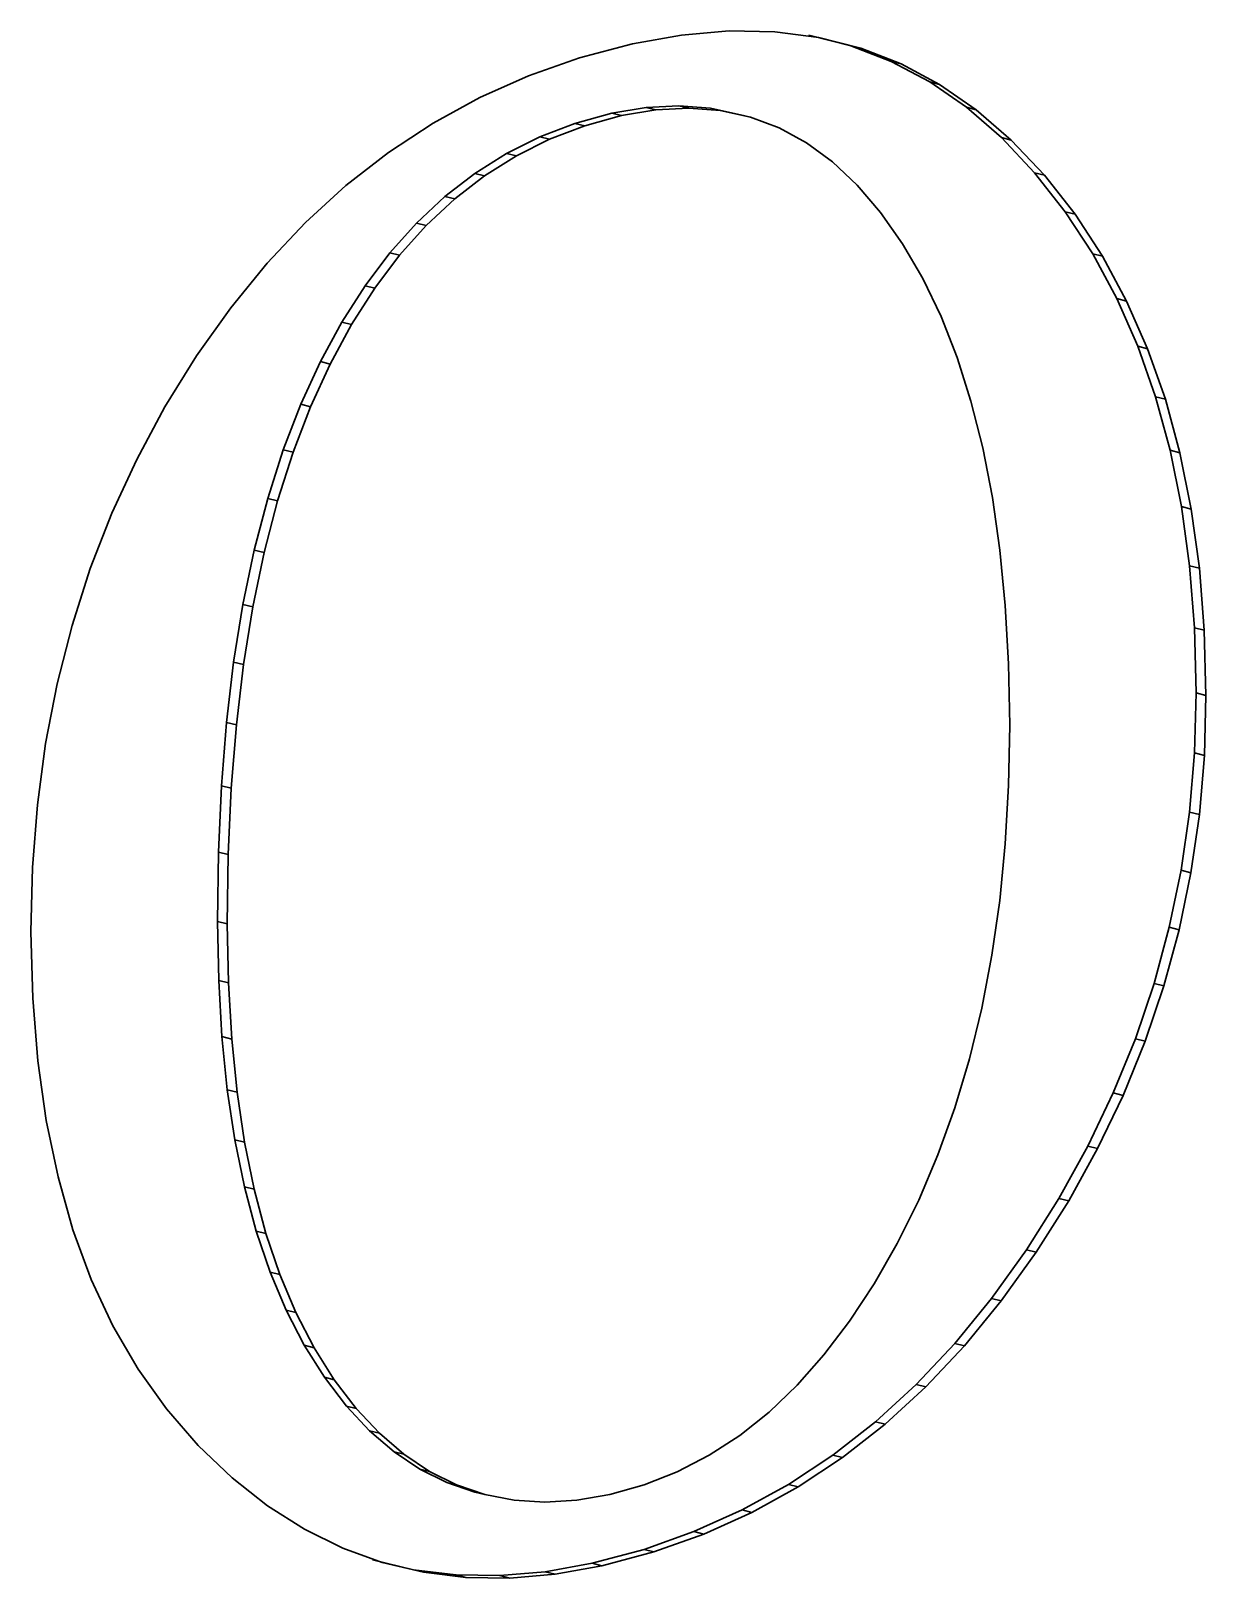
# Model space of a CAD drawing. Header units: millimetres. Extents: x -210 to 210, y -148 to 148.
# Drawn here: x 100.943 to 101.769, y -7.437 to -6.349 of the extents above; entities that cross this region are included whole.
import ezdxf

# ---------------------------------------------------------------- set-up
doc = ezdxf.new("R2010")
doc.units = ezdxf.units.MM
doc.layers.get('0').update_dxf_attribs({"lineweight": 18})

msp = doc.modelspace()

# ---------------------------------------------------------------- linework, layer by layer
at = {"color": 7, "lineweight": 30, "ltscale": 0.000962195}
msp.add_line((101.3286, -6.3684), (101.3658, -6.3585), dxfattribs=at)
at = {"color": 7, "lineweight": 30, "ltscale": 0.000879351}
msp.add_line((101.3658, -6.3585), (101.4004, -6.3523), dxfattribs=at)
at = {"color": 7, "lineweight": 30, "ltscale": 0.00083634}
msp.add_line((101.4004, -6.3523), (101.4338, -6.3494), dxfattribs=at)
at = {"color": 7, "lineweight": 30, "ltscale": 0.000803044}
msp.add_line((101.4338, -6.3494), (101.4659, -6.3501), dxfattribs=at)
at = {"color": 7, "lineweight": 30, "ltscale": 0.000777576}
msp.add_line((101.4659, -6.3501), (101.4967, -6.3541), dxfattribs=at)
at = {"color": 7, "lineweight": 30, "ltscale": 0.000762338}
for p, q in [((101.4898, -6.3524), (101.5194, -6.3599)), ((101.4967, -6.3541), (101.5263, -6.3616))]:
    msp.add_line(p, q, dxfattribs=at)
at = {"color": 7, "lineweight": 30, "ltscale": 0.000947358}
msp.add_line((101.2929, -6.381), (101.3286, -6.3684), dxfattribs=at)
at = {"color": 7, "lineweight": 30, "ltscale": 0.00017716}
for p, q in [((101.5263, -6.3616), (101.5194, -6.3599)), ((101.3582, -6.4089), (101.3513, -6.4072)), ((101.3823, -6.4049), (101.3754, -6.4032)), ((101.4275, -6.4054), (101.4206, -6.4037)), ((101.6074, -6.4048), (101.6005, -6.4031)), ((101.3077, -6.4255), (101.3008, -6.4238)), ((101.262, -6.4512), (101.2551, -6.4495)), ((101.6553, -6.4508), (101.6484, -6.4491)), ((101.241, -6.4675), (101.2341, -6.4658)), ((101.6768, -6.4782), (101.6699, -6.4765)), ((101.221, -6.4861), (101.2142, -6.4844)), ((101.2023, -6.507), (101.1955, -6.5053)), ((101.1849, -6.5302), (101.178, -6.5285)), ((101.7278, -6.5727), (101.7209, -6.571)), ((101.7403, -6.6082), (101.7334, -6.6065)), ((101.7505, -6.6458), (101.7436, -6.6441)), ((101.1071, -6.7159), (101.1002, -6.7142)), ((101.0991, -6.7542), (101.0922, -6.7525)), ((101.7676, -6.7706), (101.7608, -6.7689)), ((101.0926, -6.7946), (101.0857, -6.7929)), ((101.084, -6.8816), (101.0771, -6.8799)), ((101.7582, -6.9409), (101.7513, -6.9392)), ((101.7392, -7.0205), (101.7323, -7.0188)), ((101.726, -7.0593), (101.7192, -7.0576)), ((101.0934, -7.1303), (101.0865, -7.1286)), ((101.1002, -7.1634), (101.0933, -7.1617)), ((101.1084, -7.1944), (101.1016, -7.1927)), ((101.1182, -7.2233), (101.1113, -7.2216)), ((101.625, -7.2418), (101.6182, -7.2401)), ((101.1294, -7.25), (101.1225, -7.2483)), ((101.5992, -7.2734), (101.5923, -7.2717)), ((101.1422, -7.2747), (101.1353, -7.273)), ((101.1718, -7.3174), (101.1649, -7.3157)), ((101.1881, -7.3348), (101.1812, -7.3331)), ((101.2052, -7.3496), (101.1984, -7.3479)), ((101.3809, -7.4181), (101.374, -7.4164)), ((101.219, -7.4324), (101.2121, -7.4307)), ((101.2488, -7.4361), (101.2419, -7.4344)), ((101.3443, -7.4279), (101.3375, -7.4262))]:
    msp.add_line(p, q, dxfattribs=at)
at = {"color": 7, "lineweight": 30, "ltscale": 0.000759386}
msp.add_line((101.5194, -6.3599), (101.5477, -6.3709), dxfattribs=at)
at = {"color": 7, "lineweight": 30, "ltscale": 0.000759505}
msp.add_line((101.5263, -6.3616), (101.5546, -6.3726), dxfattribs=at)
at = {"color": 7, "lineweight": 30, "ltscale": 0.00093687}
msp.add_line((101.2586, -6.3962), (101.2929, -6.381), dxfattribs=at)
at = {"color": 7, "lineweight": 30, "ltscale": 0.000177232}
for p, q in [((101.5546, -6.3726), (101.5477, -6.3709)), ((101.4054, -6.4037), (101.3985, -6.402)), ((101.696, -6.5077), (101.6892, -6.506)), ((101.1397, -6.6135), (101.1328, -6.6118)), ((101.0819, -6.9282), (101.075, -6.9265)), ((101.0843, -7.0578), (101.0774, -7.0561)), ((101.6496, -7.2075), (101.6428, -7.2058)), ((101.5135, -7.3518), (101.5067, -7.3501)), ((101.2423, -7.3711), (101.2354, -7.3694)), ((101.4498, -7.3904), (101.443, -7.3887))]:
    msp.add_line(p, q, dxfattribs=at)
at = {"color": 7, "lineweight": 30, "ltscale": 0.00076618}
msp.add_line((101.5477, -6.3709), (101.5748, -6.3853), dxfattribs=at)
at = {"color": 7, "lineweight": 30, "ltscale": 0.000766099}
msp.add_line((101.5546, -6.3726), (101.5816, -6.387), dxfattribs=at)
at = {"color": 7, "lineweight": 30, "ltscale": 0.000177196}
for p, q in [((101.5816, -6.387), (101.5748, -6.3853)), ((101.4487, -6.4101), (101.4418, -6.4083)), ((101.632, -6.4261), (101.6251, -6.4244)), ((101.2843, -6.4372), (101.2774, -6.4355)), ((101.713, -6.5392), (101.7061, -6.5375)), ((101.1686, -6.5557), (101.1617, -6.554)), ((101.1535, -6.5835), (101.1466, -6.5818)), ((101.1165, -6.6797), (101.1096, -6.678)), ((101.7585, -6.6854), (101.7516, -6.6837)), ((101.7642, -6.727), (101.7573, -6.7253)), ((101.0876, -6.837), (101.0807, -6.8353)), ((101.7677, -6.8585), (101.7608, -6.8568)), ((101.7642, -6.9001), (101.7573, -6.8983)), ((101.0812, -6.9769), (101.0743, -6.9752)), ((101.7499, -6.9811), (101.743, -6.9793)), ((101.082, -7.0184), (101.0752, -7.0167)), ((101.0881, -7.0951), (101.0812, -7.0934)), ((101.7105, -7.0974), (101.7037, -7.0957)), ((101.6926, -7.1348), (101.6857, -7.1331)), ((101.1564, -7.2972), (101.1495, -7.2955)), ((101.5434, -7.3284), (101.5366, -7.3267)), ((101.2233, -7.3617), (101.2164, -7.36)), ((101.2621, -7.3778), (101.2552, -7.3761)), ((101.4824, -7.3724), (101.4755, -7.3707)), ((101.2797, -7.4366), (101.2728, -7.4348)), ((101.3115, -7.4338), (101.3046, -7.4321))]:
    msp.add_line(p, q, dxfattribs=at)
at = {"color": 7, "lineweight": 30, "ltscale": 0.000783516}
msp.add_line((101.5748, -6.3853), (101.6005, -6.4031), dxfattribs=at)
at = {"color": 7, "lineweight": 30, "ltscale": 0.000783416}
msp.add_line((101.5816, -6.387), (101.6074, -6.4048), dxfattribs=at)
at = {"color": 7, "lineweight": 30, "ltscale": 0.00093546}
msp.add_line((101.2258, -6.4142), (101.2586, -6.3962), dxfattribs=at)
at = {"color": 7, "lineweight": 30, "ltscale": 0.000578366}
msp.add_line((101.3985, -6.402), (101.3754, -6.4032), dxfattribs=at)
at = {"color": 7, "lineweight": 30, "ltscale": 0.000554084}
msp.add_line((101.4206, -6.4037), (101.3985, -6.402), dxfattribs=at)
at = {"color": 7, "lineweight": 30, "ltscale": 0.00067059}
msp.add_line((101.3513, -6.4072), (101.3255, -6.4144), dxfattribs=at)
at = {"color": 7, "lineweight": 30, "ltscale": 0.000669142}
msp.add_line((101.3582, -6.4089), (101.3324, -6.4161), dxfattribs=at)
at = {"color": 7, "lineweight": 30, "ltscale": 0.000609886}
for p, q in [((101.3754, -6.4032), (101.3513, -6.4072)), ((101.3823, -6.4049), (101.3582, -6.4089))]:
    msp.add_line(p, q, dxfattribs=at)
at = {"color": 7, "lineweight": 30, "ltscale": 0.000578326}
msp.add_line((101.4054, -6.4037), (101.3823, -6.4049), dxfattribs=at)
at = {"color": 7, "lineweight": 30, "ltscale": 0.000554074}
msp.add_line((101.4275, -6.4054), (101.4054, -6.4037), dxfattribs=at)
at = {"color": 7, "lineweight": 30, "ltscale": 0.000542753}
msp.add_line((101.4418, -6.4083), (101.4206, -6.4037), dxfattribs=at)
at = {"color": 7, "lineweight": 30, "ltscale": 0.000542784}
msp.add_line((101.4487, -6.4101), (101.4275, -6.4054), dxfattribs=at)
at = {"color": 7, "lineweight": 30, "ltscale": 0.000539116}
msp.add_line((101.4689, -6.4176), (101.4487, -6.4101), dxfattribs=at)
at = {"color": 7, "lineweight": 30, "ltscale": 0.000812088}
msp.add_line((101.6005, -6.4031), (101.6251, -6.4244), dxfattribs=at)
at = {"color": 7, "lineweight": 30, "ltscale": 0.000812205}
msp.add_line((101.6074, -6.4048), (101.632, -6.4261), dxfattribs=at)
at = {"color": 7, "lineweight": 30, "ltscale": 0.000937429}
msp.add_line((101.1945, -6.4348), (101.2258, -6.4142), dxfattribs=at)
at = {"color": 7, "lineweight": 30, "ltscale": 0.000654471}
msp.add_line((101.3008, -6.4238), (101.2774, -6.4355), dxfattribs=at)
at = {"color": 7, "lineweight": 30, "ltscale": 0.00065938}
msp.add_line((101.3255, -6.4144), (101.3008, -6.4238), dxfattribs=at)
at = {"color": 7, "lineweight": 30, "ltscale": 0.000660775}
msp.add_line((101.3324, -6.4161), (101.3077, -6.4255), dxfattribs=at)
at = {"color": 7, "lineweight": 30, "ltscale": 0.000178658}
for p, q in [((101.3324, -6.4161), (101.3255, -6.4144)), ((101.7688, -6.8163), (101.7619, -6.8146))]:
    msp.add_line(p, q, dxfattribs=at)
at = {"color": 7, "lineweight": 30, "ltscale": 0.000547799}
msp.add_line((101.4881, -6.4281), (101.4689, -6.4176), dxfattribs=at)
at = {"color": 7, "lineweight": 30, "ltscale": 0.00084868}
msp.add_line((101.6251, -6.4244), (101.6484, -6.4491), dxfattribs=at)
at = {"color": 7, "lineweight": 30, "ltscale": 0.000948062}
msp.add_line((101.1645, -6.458), (101.1945, -6.4348), dxfattribs=at)
at = {"color": 7, "lineweight": 30, "ltscale": 0.000658715}
msp.add_line((101.2774, -6.4355), (101.2551, -6.4495), dxfattribs=at)
at = {"color": 7, "lineweight": 30, "ltscale": 0.000654565}
msp.add_line((101.3077, -6.4255), (101.2843, -6.4372), dxfattribs=at)
at = {"color": 7, "lineweight": 30, "ltscale": 0.000567869}
msp.add_line((101.5065, -6.4414), (101.4881, -6.4281), dxfattribs=at)
at = {"color": 7, "lineweight": 30, "ltscale": 0.000848548}
msp.add_line((101.632, -6.4261), (101.6553, -6.4508), dxfattribs=at)
at = {"color": 7, "lineweight": 30, "ltscale": 0.000658606}
msp.add_line((101.2843, -6.4372), (101.262, -6.4512), dxfattribs=at)
at = {"color": 7, "lineweight": 30, "ltscale": 0.000594884}
msp.add_line((101.5238, -6.4577), (101.5065, -6.4414), dxfattribs=at)
at = {"color": 7, "lineweight": 30, "ltscale": 0.000665085}
for p, q in [((101.2551, -6.4495), (101.2341, -6.4658)), ((101.262, -6.4512), (101.241, -6.4675))]:
    msp.add_line(p, q, dxfattribs=at)
at = {"color": 7, "lineweight": 30, "ltscale": 0.000872165}
for p, q in [((101.6484, -6.4491), (101.6699, -6.4765)), ((101.6553, -6.4508), (101.6768, -6.4782))]:
    msp.add_line(p, q, dxfattribs=at)
at = {"color": 7, "lineweight": 30, "ltscale": 0.000962182}
msp.add_line((101.1361, -6.484), (101.1645, -6.458), dxfattribs=at)
at = {"color": 7, "lineweight": 30, "ltscale": 0.000681476}
for p, q in [((101.2341, -6.4658), (101.2142, -6.4844)), ((101.241, -6.4675), (101.221, -6.4861))]:
    msp.add_line(p, q, dxfattribs=at)
at = {"color": 7, "lineweight": 30, "ltscale": 0.000630072}
msp.add_line((101.5402, -6.4769), (101.5238, -6.4577), dxfattribs=at)
at = {"color": 7, "lineweight": 30, "ltscale": 0.000674263}
msp.add_line((101.5557, -6.499), (101.5402, -6.4769), dxfattribs=at)
at = {"color": 7, "lineweight": 30, "ltscale": 0.000879587}
msp.add_line((101.6699, -6.4765), (101.6892, -6.506), dxfattribs=at)
at = {"color": 7, "lineweight": 30, "ltscale": 0.000879895}
msp.add_line((101.6768, -6.4782), (101.696, -6.5077), dxfattribs=at)
at = {"color": 7, "lineweight": 30, "ltscale": 0.000982102}
msp.add_line((101.1092, -6.5126), (101.1361, -6.484), dxfattribs=at)
at = {"color": 7, "lineweight": 30, "ltscale": 0.000701088}
for p, q in [((101.2142, -6.4844), (101.1955, -6.5053)), ((101.221, -6.4861), (101.2023, -6.507))]:
    msp.add_line(p, q, dxfattribs=at)
at = {"color": 7, "lineweight": 30, "ltscale": 0.000710015}
msp.add_line((101.5699, -6.5235), (101.5557, -6.499), dxfattribs=at)
at = {"color": 7, "lineweight": 30, "ltscale": 0.000726014}
for p, q in [((101.1955, -6.5053), (101.178, -6.5285)), ((101.2023, -6.507), (101.1849, -6.5302))]:
    msp.add_line(p, q, dxfattribs=at)
at = {"color": 7, "lineweight": 30, "ltscale": 0.000894659}
msp.add_line((101.6892, -6.506), (101.7061, -6.5375), dxfattribs=at)
at = {"color": 7, "lineweight": 30, "ltscale": 0.000894496}
msp.add_line((101.696, -6.5077), (101.713, -6.5392), dxfattribs=at)
at = {"color": 7, "lineweight": 30, "ltscale": 0.001009}
msp.add_line((101.0836, -6.5439), (101.1092, -6.5126), dxfattribs=at)
at = {"color": 7, "lineweight": 30, "ltscale": 0.000756482}
msp.add_line((101.178, -6.5285), (101.1617, -6.554), dxfattribs=at)
at = {"color": 7, "lineweight": 30, "ltscale": 0.000756648}
msp.add_line((101.1849, -6.5302), (101.1686, -6.5557), dxfattribs=at)
at = {"color": 7, "lineweight": 30, "ltscale": 0.000738662}
msp.add_line((101.5827, -6.5502), (101.5699, -6.5235), dxfattribs=at)
at = {"color": 7, "lineweight": 30, "ltscale": 0.00104}
msp.add_line((101.0596, -6.5778), (101.0836, -6.5439), dxfattribs=at)
at = {"color": 7, "lineweight": 30, "ltscale": 0.000915436}
msp.add_line((101.7061, -6.5375), (101.7209, -6.571), dxfattribs=at)
at = {"color": 7, "lineweight": 30, "ltscale": 0.000915266}
msp.add_line((101.713, -6.5392), (101.7278, -6.5727), dxfattribs=at)
at = {"color": 7, "lineweight": 30, "ltscale": 0.00079052}
for p, q in [((101.1617, -6.554), (101.1466, -6.5818)), ((101.1686, -6.5557), (101.1535, -6.5835))]:
    msp.add_line(p, q, dxfattribs=at)
at = {"color": 7, "lineweight": 30, "ltscale": 0.000769804}
msp.add_line((101.5939, -6.5789), (101.5827, -6.5502), dxfattribs=at)
at = {"color": 7, "lineweight": 30, "ltscale": 0.000941828}
for p, q in [((101.7209, -6.571), (101.7334, -6.6065)), ((101.7278, -6.5727), (101.7403, -6.6082))]:
    msp.add_line(p, q, dxfattribs=at)
at = {"color": 7, "lineweight": 30, "ltscale": 0.001053}
msp.add_line((101.0374, -6.6136), (101.0596, -6.5778), dxfattribs=at)
at = {"color": 7, "lineweight": 30, "ltscale": 0.000824722}
msp.add_line((101.1466, -6.5818), (101.1328, -6.6118), dxfattribs=at)
at = {"color": 7, "lineweight": 30, "ltscale": 0.0008249}
msp.add_line((101.1535, -6.5835), (101.1397, -6.6135), dxfattribs=at)
at = {"color": 7, "lineweight": 30, "ltscale": 0.000806337}
msp.add_line((101.6037, -6.6096), (101.5939, -6.5789), dxfattribs=at)
at = {"color": 7, "lineweight": 30, "ltscale": 0.000845819}
msp.add_line((101.612, -6.6424), (101.6037, -6.6096), dxfattribs=at)
at = {"color": 7, "lineweight": 30, "ltscale": 0.000972901}
for p, q in [((101.7334, -6.6065), (101.7436, -6.6441)), ((101.7403, -6.6082), (101.7505, -6.6458))]:
    msp.add_line(p, q, dxfattribs=at)
at = {"color": 7, "lineweight": 30, "ltscale": 0.001046}
msp.add_line((101.0176, -6.6505), (101.0374, -6.6136), dxfattribs=at)
at = {"color": 7, "lineweight": 30, "ltscale": 0.00085909}
msp.add_line((101.1328, -6.6118), (101.1204, -6.6438), dxfattribs=at)
at = {"color": 7, "lineweight": 30, "ltscale": 0.000858435}
msp.add_line((101.1397, -6.6135), (101.1274, -6.6455), dxfattribs=at)
at = {"color": 7, "lineweight": 30, "ltscale": 0.001043}
msp.add_line((101.0001, -6.6883), (101.0176, -6.6505), dxfattribs=at)
at = {"color": 7, "lineweight": 30, "ltscale": 0.000895453}
msp.add_line((101.1204, -6.6438), (101.1096, -6.678), dxfattribs=at)
at = {"color": 7, "lineweight": 30, "ltscale": 0.000895839}
msp.add_line((101.1274, -6.6455), (101.1165, -6.6797), dxfattribs=at)
at = {"color": 7, "lineweight": 30, "ltscale": 0.000178694}
for p, q in [((101.1274, -6.6455), (101.1204, -6.6438)), ((101.6724, -7.1715), (101.6654, -7.1698)), ((101.572, -7.3023), (101.5651, -7.3005)), ((101.416, -7.4056), (101.4091, -7.4039))]:
    msp.add_line(p, q, dxfattribs=at)
at = {"color": 7, "lineweight": 30, "ltscale": 0.000887453}
msp.add_line((101.6187, -6.6773), (101.612, -6.6424), dxfattribs=at)
at = {"color": 7, "lineweight": 30, "ltscale": 0.00101}
for p, q in [((101.7436, -6.6441), (101.7516, -6.6837)), ((101.7505, -6.6458), (101.7585, -6.6854)), ((100.9623, -7.1547), (100.954, -7.1151))]:
    msp.add_line(p, q, dxfattribs=at)
at = {"color": 7, "lineweight": 30, "ltscale": 0.000935688}
msp.add_line((101.1096, -6.678), (101.1002, -6.7142), dxfattribs=at)
at = {"color": 7, "lineweight": 30, "ltscale": 0.000935501}
msp.add_line((101.1165, -6.6797), (101.1071, -6.7159), dxfattribs=at)
at = {"color": 7, "lineweight": 30, "ltscale": 0.000932129}
msp.add_line((101.624, -6.7142), (101.6187, -6.6773), dxfattribs=at)
at = {"color": 7, "lineweight": 30, "ltscale": 0.00105}
for p, q in [((101.7516, -6.6837), (101.7573, -6.7253)), ((101.7585, -6.6854), (101.7642, -6.727))]:
    msp.add_line(p, q, dxfattribs=at)
at = {"color": 7, "lineweight": 30, "ltscale": 0.001044}
msp.add_line((100.985, -6.7272), (101.0001, -6.6883), dxfattribs=at)
at = {"color": 7, "lineweight": 30, "ltscale": 0.00097791}
for p, q in [((101.1002, -6.7142), (101.0922, -6.7525)), ((101.1071, -6.7159), (101.0991, -6.7542))]:
    msp.add_line(p, q, dxfattribs=at)
at = {"color": 7, "lineweight": 30, "ltscale": 0.000978812}
msp.add_line((101.6278, -6.7531), (101.624, -6.7142), dxfattribs=at)
at = {"color": 7, "lineweight": 30, "ltscale": 0.001049}
for p, q in [((100.9722, -6.7672), (100.985, -6.7272)), ((101.6857, -7.1331), (101.6654, -7.1698))]:
    msp.add_line(p, q, dxfattribs=at)
at = {"color": 7, "lineweight": 30, "ltscale": 0.001094}
for p, q in [((101.7573, -6.7253), (101.7608, -6.7689)), ((101.7642, -6.727), (101.7676, -6.7706))]:
    msp.add_line(p, q, dxfattribs=at)
at = {"color": 7, "lineweight": 30, "ltscale": 0.001023}
for p, q in [((101.0922, -6.7525), (101.0857, -6.7929)), ((101.0991, -6.7542), (101.0926, -6.7946))]:
    msp.add_line(p, q, dxfattribs=at)
at = {"color": 7, "lineweight": 30, "ltscale": 0.001027}
msp.add_line((101.6301, -6.7942), (101.6278, -6.7531), dxfattribs=at)
at = {"color": 7, "lineweight": 30, "ltscale": 0.001057}
msp.add_line((100.9617, -6.8082), (100.9722, -6.7672), dxfattribs=at)
at = {"color": 7, "lineweight": 30, "ltscale": 0.001142}
for p, q in [((101.7608, -6.7689), (101.7619, -6.8146)), ((101.7676, -6.7706), (101.7688, -6.8163))]:
    msp.add_line(p, q, dxfattribs=at)
at = {"color": 7, "lineweight": 30, "ltscale": 0.001069}
for p, q in [((101.0857, -6.7929), (101.0807, -6.8353)), ((101.0926, -6.7946), (101.0876, -6.837))]:
    msp.add_line(p, q, dxfattribs=at)
at = {"color": 7, "lineweight": 30, "ltscale": 0.001077}
msp.add_line((101.6309, -6.8372), (101.6301, -6.7942), dxfattribs=at)
at = {"color": 7, "lineweight": 30, "ltscale": 0.00107}
msp.add_line((100.9536, -6.8502), (100.9617, -6.8082), dxfattribs=at)
at = {"color": 7, "lineweight": 30, "ltscale": 0.001056}
for p, q in [((101.7619, -6.8146), (101.7608, -6.8568)), ((101.7688, -6.8163), (101.7677, -6.8585))]:
    msp.add_line(p, q, dxfattribs=at)
at = {"color": 7, "lineweight": 30, "ltscale": 0.001117}
for p, q in [((101.0807, -6.8353), (101.0771, -6.8799)), ((101.0876, -6.837), (101.084, -6.8816))]:
    msp.add_line(p, q, dxfattribs=at)
at = {"color": 7, "lineweight": 30, "ltscale": 0.001061}
msp.add_line((101.6301, -6.8796), (101.6309, -6.8372), dxfattribs=at)
at = {"color": 7, "lineweight": 30, "ltscale": 0.001086}
msp.add_line((100.9478, -6.8932), (100.9536, -6.8502), dxfattribs=at)
at = {"color": 7, "lineweight": 30, "ltscale": 0.001042}
for p, q in [((101.7608, -6.8568), (101.7573, -6.8983)), ((101.7677, -6.8585), (101.7642, -6.9001))]:
    msp.add_line(p, q, dxfattribs=at)
at = {"color": 7, "lineweight": 30, "ltscale": 0.001167}
for p, q in [((101.0771, -6.8799), (101.075, -6.9265)), ((101.084, -6.8816), (101.0819, -6.9282))]:
    msp.add_line(p, q, dxfattribs=at)
at = {"color": 7, "lineweight": 30, "ltscale": 0.001029}
msp.add_line((101.6278, -6.9207), (101.6301, -6.8796), dxfattribs=at)
at = {"color": 7, "lineweight": 30, "ltscale": 0.001105}
msp.add_line((100.9444, -6.9373), (100.9478, -6.8932), dxfattribs=at)
at = {"color": 7, "lineweight": 30, "ltscale": 0.001032}
for p, q in [((101.7573, -6.8983), (101.7513, -6.9392)), ((101.7642, -6.9001), (101.7582, -6.9409))]:
    msp.add_line(p, q, dxfattribs=at)
at = {"color": 7, "lineweight": 30, "ltscale": 0.000998403}
msp.add_line((101.6239, -6.9605), (101.6278, -6.9207), dxfattribs=at)
at = {"color": 7, "lineweight": 30, "ltscale": 0.001218}
for p, q in [((101.075, -6.9265), (101.0743, -6.9752)), ((101.0819, -6.9282), (101.0812, -6.9769))]:
    msp.add_line(p, q, dxfattribs=at)
at = {"color": 7, "lineweight": 30, "ltscale": 0.001129}
msp.add_line((100.9433, -6.9825), (100.9444, -6.9373), dxfattribs=at)
at = {"color": 7, "lineweight": 30, "ltscale": 0.001025}
for p, q in [((101.7513, -6.9392), (101.743, -6.9793)), ((101.7582, -6.9409), (101.7499, -6.9811))]:
    msp.add_line(p, q, dxfattribs=at)
at = {"color": 7, "lineweight": 30, "ltscale": 0.000970359}
msp.add_line((101.6184, -6.9989), (101.6239, -6.9605), dxfattribs=at)
at = {"color": 7, "lineweight": 30, "ltscale": 0.001038}
for p, q in [((101.0743, -6.9752), (101.0752, -7.0167)), ((101.0812, -6.9769), (101.082, -7.0184))]:
    msp.add_line(p, q, dxfattribs=at)
at = {"color": 7, "lineweight": 30, "ltscale": 0.001164}
msp.add_line((100.9445, -7.029), (100.9433, -6.9825), dxfattribs=at)
at = {"color": 7, "lineweight": 30, "ltscale": 0.001022}
for p, q in [((101.743, -6.9793), (101.7323, -7.0188)), ((101.7499, -6.9811), (101.7392, -7.0205))]:
    msp.add_line(p, q, dxfattribs=at)
at = {"color": 7, "lineweight": 30, "ltscale": 0.000943727}
msp.add_line((101.6113, -7.036), (101.6184, -6.9989), dxfattribs=at)
at = {"color": 7, "lineweight": 30, "ltscale": 0.000986535}
msp.add_line((101.0752, -7.0167), (101.0774, -7.0561), dxfattribs=at)
at = {"color": 7, "lineweight": 30, "ltscale": 0.000986724}
msp.add_line((101.082, -7.0184), (101.0843, -7.0578), dxfattribs=at)
at = {"color": 7, "lineweight": 30, "ltscale": 0.001024}
for p, q in [((101.7323, -7.0188), (101.7192, -7.0576)), ((101.7392, -7.0205), (101.726, -7.0593))]:
    msp.add_line(p, q, dxfattribs=at)
at = {"color": 7, "lineweight": 30, "ltscale": 0.001109}
msp.add_line((100.9481, -7.0732), (100.9445, -7.029), dxfattribs=at)
at = {"color": 7, "lineweight": 30, "ltscale": 0.000919719}
msp.add_line((101.6026, -7.0717), (101.6113, -7.036), dxfattribs=at)
at = {"color": 7, "lineweight": 30, "ltscale": 0.000937437}
msp.add_line((101.0774, -7.0561), (101.0812, -7.0934), dxfattribs=at)
at = {"color": 7, "lineweight": 30, "ltscale": 0.000937249}
msp.add_line((101.0843, -7.0578), (101.0881, -7.0951), dxfattribs=at)
at = {"color": 7, "lineweight": 30, "ltscale": 0.001028}
for p, q in [((101.7192, -7.0576), (101.7037, -7.0957)), ((101.726, -7.0593), (101.7105, -7.0974))]:
    msp.add_line(p, q, dxfattribs=at)
at = {"color": 7, "lineweight": 30, "ltscale": 0.001058}
msp.add_line((100.954, -7.1151), (100.9481, -7.0732), dxfattribs=at)
at = {"color": 7, "lineweight": 30, "ltscale": 0.000898204}
msp.add_line((101.5923, -7.1061), (101.6026, -7.0717), dxfattribs=at)
at = {"color": 7, "lineweight": 30, "ltscale": 0.00088994}
msp.add_line((101.0812, -7.0934), (101.0865, -7.1286), dxfattribs=at)
at = {"color": 7, "lineweight": 30, "ltscale": 0.000889753}
msp.add_line((101.0881, -7.0951), (101.0934, -7.1303), dxfattribs=at)
at = {"color": 7, "lineweight": 30, "ltscale": 0.001036}
for p, q in [((101.7037, -7.0957), (101.6857, -7.1331)), ((101.7105, -7.0974), (101.6926, -7.1348))]:
    msp.add_line(p, q, dxfattribs=at)
at = {"color": 7, "lineweight": 30, "ltscale": 0.000878817}
msp.add_line((101.5804, -7.1392), (101.5923, -7.1061), dxfattribs=at)
at = {"color": 7, "lineweight": 30, "ltscale": 0.000844187}
for p, q in [((101.0865, -7.1286), (101.0933, -7.1617)), ((101.0934, -7.1303), (101.1002, -7.1634))]:
    msp.add_line(p, q, dxfattribs=at)
at = {"color": 7, "lineweight": 30, "ltscale": 0.000862101}
msp.add_line((101.567, -7.171), (101.5804, -7.1392), dxfattribs=at)
at = {"color": 7, "lineweight": 30, "ltscale": 0.001048}
msp.add_line((101.6926, -7.1348), (101.6724, -7.1715), dxfattribs=at)
at = {"color": 7, "lineweight": 30, "ltscale": 0.000967851}
msp.add_line((100.9728, -7.1919), (100.9623, -7.1547), dxfattribs=at)
at = {"color": 7, "lineweight": 30, "ltscale": 0.000801623}
for p, q in [((101.0933, -7.1617), (101.1016, -7.1927)), ((101.1002, -7.1634), (101.1084, -7.1944))]:
    msp.add_line(p, q, dxfattribs=at)
at = {"color": 7, "lineweight": 30, "ltscale": 0.000848391}
msp.add_line((101.5519, -7.2014), (101.567, -7.171), dxfattribs=at)
at = {"color": 7, "lineweight": 30, "ltscale": 0.001064}
msp.add_line((101.6654, -7.1698), (101.6428, -7.2058), dxfattribs=at)
at = {"color": 7, "lineweight": 30, "ltscale": 0.001065}
msp.add_line((101.6724, -7.1715), (101.6496, -7.2075), dxfattribs=at)
at = {"color": 7, "lineweight": 30, "ltscale": 0.000930612}
msp.add_line((100.9857, -7.2268), (100.9728, -7.1919), dxfattribs=at)
at = {"color": 7, "lineweight": 30, "ltscale": 0.000761644}
for p, q in [((101.1016, -7.1927), (101.1113, -7.2216)), ((101.1084, -7.1944), (101.1182, -7.2233))]:
    msp.add_line(p, q, dxfattribs=at)
at = {"color": 7, "lineweight": 30, "ltscale": 0.000821434}
msp.add_line((101.5356, -7.2299), (101.5519, -7.2014), dxfattribs=at)
at = {"color": 7, "lineweight": 30, "ltscale": 0.001055}
for p, q in [((101.6428, -7.2058), (101.6182, -7.2401)), ((101.6496, -7.2075), (101.625, -7.2418))]:
    msp.add_line(p, q, dxfattribs=at)
at = {"color": 7, "lineweight": 30, "ltscale": 0.000899349}
msp.add_line((101.0009, -7.2594), (100.9857, -7.2268), dxfattribs=at)
at = {"color": 7, "lineweight": 30, "ltscale": 0.000725791}
for p, q in [((101.1113, -7.2216), (101.1225, -7.2483)), ((101.1182, -7.2233), (101.1294, -7.25))]:
    msp.add_line(p, q, dxfattribs=at)
at = {"color": 7, "lineweight": 30, "ltscale": 0.000781698}
msp.add_line((101.5184, -7.256), (101.5356, -7.2299), dxfattribs=at)
at = {"color": 7, "lineweight": 30, "ltscale": 0.001021}
for p, q in [((101.6182, -7.2401), (101.5923, -7.2717)), ((101.625, -7.2418), (101.5992, -7.2734))]:
    msp.add_line(p, q, dxfattribs=at)
at = {"color": 7, "lineweight": 30, "ltscale": 0.00069416}
for p, q in [((101.1225, -7.2483), (101.1353, -7.273)), ((101.1294, -7.25), (101.1422, -7.2747))]:
    msp.add_line(p, q, dxfattribs=at)
at = {"color": 7, "lineweight": 30, "ltscale": 0.000874542}
msp.add_line((101.0185, -7.2897), (101.0009, -7.2594), dxfattribs=at)
at = {"color": 7, "lineweight": 30, "ltscale": 0.000743913}
msp.add_line((101.5004, -7.2797), (101.5184, -7.256), dxfattribs=at)
at = {"color": 7, "lineweight": 30, "ltscale": 0.000991983}
msp.add_line((101.5923, -7.2717), (101.5651, -7.3005), dxfattribs=at)
at = {"color": 7, "lineweight": 30, "ltscale": 0.000666314}
msp.add_line((101.1353, -7.273), (101.1495, -7.2955), dxfattribs=at)
at = {"color": 7, "lineweight": 30, "ltscale": 0.00066647}
msp.add_line((101.1422, -7.2747), (101.1564, -7.2972), dxfattribs=at)
at = {"color": 7, "lineweight": 30, "ltscale": 0.000711541}
msp.add_line((101.4815, -7.301), (101.5004, -7.2797), dxfattribs=at)
at = {"color": 7, "lineweight": 30, "ltscale": 0.000991141}
msp.add_line((101.5992, -7.2734), (101.572, -7.3023), dxfattribs=at)
at = {"color": 7, "lineweight": 30, "ltscale": 0.000858041}
msp.add_line((101.0384, -7.3176), (101.0185, -7.2897), dxfattribs=at)
at = {"color": 7, "lineweight": 30, "ltscale": 0.000633952}
msp.add_line((101.1495, -7.2955), (101.1649, -7.3157), dxfattribs=at)
at = {"color": 7, "lineweight": 30, "ltscale": 0.000633806}
msp.add_line((101.1564, -7.2972), (101.1718, -7.3174), dxfattribs=at)
at = {"color": 7, "lineweight": 30, "ltscale": 0.000682734}
msp.add_line((101.4618, -7.3199), (101.4815, -7.301), dxfattribs=at)
at = {"color": 7, "lineweight": 30, "ltscale": 0.00096665}
msp.add_line((101.5651, -7.3005), (101.5366, -7.3267), dxfattribs=at)
at = {"color": 7, "lineweight": 30, "ltscale": 0.00096772}
msp.add_line((101.572, -7.3023), (101.5434, -7.3284), dxfattribs=at)
at = {"color": 7, "lineweight": 30, "ltscale": 0.000597576}
for p, q in [((101.1649, -7.3157), (101.1812, -7.3331)), ((101.1718, -7.3174), (101.1881, -7.3348))]:
    msp.add_line(p, q, dxfattribs=at)
at = {"color": 7, "lineweight": 30, "ltscale": 0.000848471}
msp.add_line((101.0607, -7.3433), (101.0384, -7.3176), dxfattribs=at)
at = {"color": 7, "lineweight": 30, "ltscale": 0.00065893}
msp.add_line((101.4412, -7.3363), (101.4618, -7.3199), dxfattribs=at)
at = {"color": 7, "lineweight": 30, "ltscale": 0.000949034}
msp.add_line((101.5366, -7.3267), (101.5067, -7.3501), dxfattribs=at)
at = {"color": 7, "lineweight": 30, "ltscale": 0.00056556}
for p, q in [((101.1812, -7.3331), (101.1984, -7.3479)), ((101.1881, -7.3348), (101.2052, -7.3496))]:
    msp.add_line(p, q, dxfattribs=at)
at = {"color": 7, "lineweight": 30, "ltscale": 0.000641922}
msp.add_line((101.4197, -7.3503), (101.4412, -7.3363), dxfattribs=at)
at = {"color": 7, "lineweight": 30, "ltscale": 0.00094916}
msp.add_line((101.5434, -7.3284), (101.5135, -7.3518), dxfattribs=at)
at = {"color": 7, "lineweight": 30, "ltscale": 0.000827194}
msp.add_line((101.0846, -7.3661), (101.0607, -7.3433), dxfattribs=at)
at = {"color": 7, "lineweight": 30, "ltscale": 0.000543557}
msp.add_line((101.1984, -7.3479), (101.2164, -7.36), dxfattribs=at)
at = {"color": 7, "lineweight": 30, "ltscale": 0.000543655}
msp.add_line((101.2052, -7.3496), (101.2233, -7.3617), dxfattribs=at)
at = {"color": 7, "lineweight": 30, "ltscale": 0.000629811}
msp.add_line((101.3973, -7.3619), (101.4197, -7.3503), dxfattribs=at)
at = {"color": 7, "lineweight": 30, "ltscale": 0.000934766}
msp.add_line((101.5067, -7.3501), (101.4755, -7.3707), dxfattribs=at)
at = {"color": 7, "lineweight": 30, "ltscale": 0.000934653}
msp.add_line((101.5135, -7.3518), (101.4824, -7.3724), dxfattribs=at)
at = {"color": 7, "lineweight": 30, "ltscale": 0.000792872}
msp.add_line((101.1095, -7.3858), (101.0846, -7.3661), dxfattribs=at)
at = {"color": 7, "lineweight": 30, "ltscale": 0.000528722}
msp.add_line((101.2164, -7.36), (101.2354, -7.3694), dxfattribs=at)
at = {"color": 7, "lineweight": 30, "ltscale": 0.000528798}
msp.add_line((101.2233, -7.3617), (101.2423, -7.3711), dxfattribs=at)
at = {"color": 7, "lineweight": 30, "ltscale": 0.000523154}
msp.add_line((101.2354, -7.3694), (101.2552, -7.3761), dxfattribs=at)
at = {"color": 7, "lineweight": 30, "ltscale": 0.00062409}
msp.add_line((101.3741, -7.3711), (101.3973, -7.3619), dxfattribs=at)
at = {"color": 7, "lineweight": 30, "ltscale": 0.000523102}
msp.add_line((101.2423, -7.3711), (101.2621, -7.3778), dxfattribs=at)
at = {"color": 7, "lineweight": 30, "ltscale": 0.000525481}
msp.add_line((101.2621, -7.3778), (101.2827, -7.3819), dxfattribs=at)
at = {"color": 7, "lineweight": 30, "ltscale": 0.000591522}
msp.add_line((101.3267, -7.3819), (101.35, -7.3779), dxfattribs=at)
at = {"color": 7, "lineweight": 30, "ltscale": 0.000624936}
msp.add_line((101.35, -7.3779), (101.3741, -7.3711), dxfattribs=at)
at = {"color": 7, "lineweight": 30, "ltscale": 0.000928972}
msp.add_line((101.4755, -7.3707), (101.443, -7.3887), dxfattribs=at)
at = {"color": 7, "lineweight": 30, "ltscale": 0.000929073}
msp.add_line((101.4824, -7.3724), (101.4498, -7.3904), dxfattribs=at)
at = {"color": 7, "lineweight": 30, "ltscale": 0.000767374}
msp.add_line((101.1354, -7.4022), (101.1095, -7.3858), dxfattribs=at)
at = {"color": 7, "lineweight": 30, "ltscale": 0.000540189}
msp.add_line((101.2827, -7.3819), (101.3043, -7.3832), dxfattribs=at)
at = {"color": 7, "lineweight": 30, "ltscale": 0.000561986}
msp.add_line((101.3043, -7.3832), (101.3267, -7.3819), dxfattribs=at)
at = {"color": 7, "lineweight": 30, "ltscale": 0.000928199}
msp.add_line((101.443, -7.3887), (101.4091, -7.4039), dxfattribs=at)
at = {"color": 7, "lineweight": 30, "ltscale": 0.000926755}
msp.add_line((101.4498, -7.3904), (101.416, -7.4056), dxfattribs=at)
at = {"color": 7, "lineweight": 30, "ltscale": 0.000749138}
msp.add_line((101.1623, -7.4155), (101.1354, -7.4022), dxfattribs=at)
at = {"color": 7, "lineweight": 30, "ltscale": 0.000932092}
msp.add_line((101.4091, -7.4039), (101.374, -7.4164), dxfattribs=at)
at = {"color": 7, "lineweight": 30, "ltscale": 0.000933428}
msp.add_line((101.416, -7.4056), (101.3809, -7.4181), dxfattribs=at)
at = {"color": 7, "lineweight": 30, "ltscale": 0.000741325}
msp.add_line((101.1901, -7.4256), (101.1623, -7.4155), dxfattribs=at)
at = {"color": 7, "lineweight": 30, "ltscale": 0.000743025}
msp.add_line((101.2121, -7.4307), (101.1832, -7.4238), dxfattribs=at)
at = {"color": 7, "lineweight": 30, "ltscale": 0.000944816}
for p, q in [((101.374, -7.4164), (101.3375, -7.4262)), ((101.3809, -7.4181), (101.3443, -7.4279))]:
    msp.add_line(p, q, dxfattribs=at)
at = {"color": 7, "lineweight": 30, "ltscale": 0.00074149}
msp.add_line((101.219, -7.4324), (101.1901, -7.4256), dxfattribs=at)
at = {"color": 7, "lineweight": 30, "ltscale": 0.000751027}
for p, q in [((101.2419, -7.4344), (101.2121, -7.4307)), ((101.2488, -7.4361), (101.219, -7.4324))]:
    msp.add_line(p, q, dxfattribs=at)
at = {"color": 7, "lineweight": 30, "ltscale": 0.000771107}
msp.add_line((101.2728, -7.4348), (101.2419, -7.4344), dxfattribs=at)
at = {"color": 7, "lineweight": 30, "ltscale": 0.000799542}
for p, q in [((101.3046, -7.4321), (101.2728, -7.4348)), ((101.3115, -7.4338), (101.2797, -7.4366))]:
    msp.add_line(p, q, dxfattribs=at)
at = {"color": 7, "lineweight": 30, "ltscale": 0.000833962}
msp.add_line((101.3375, -7.4262), (101.3046, -7.4321), dxfattribs=at)
at = {"color": 7, "lineweight": 30, "ltscale": 0.000834005}
msp.add_line((101.3443, -7.4279), (101.3115, -7.4338), dxfattribs=at)
at = {"color": 7, "lineweight": 30, "ltscale": 0.0007711}
msp.add_line((101.2797, -7.4366), (101.2488, -7.4361), dxfattribs=at)

doc.saveas('drawing.dxf')
